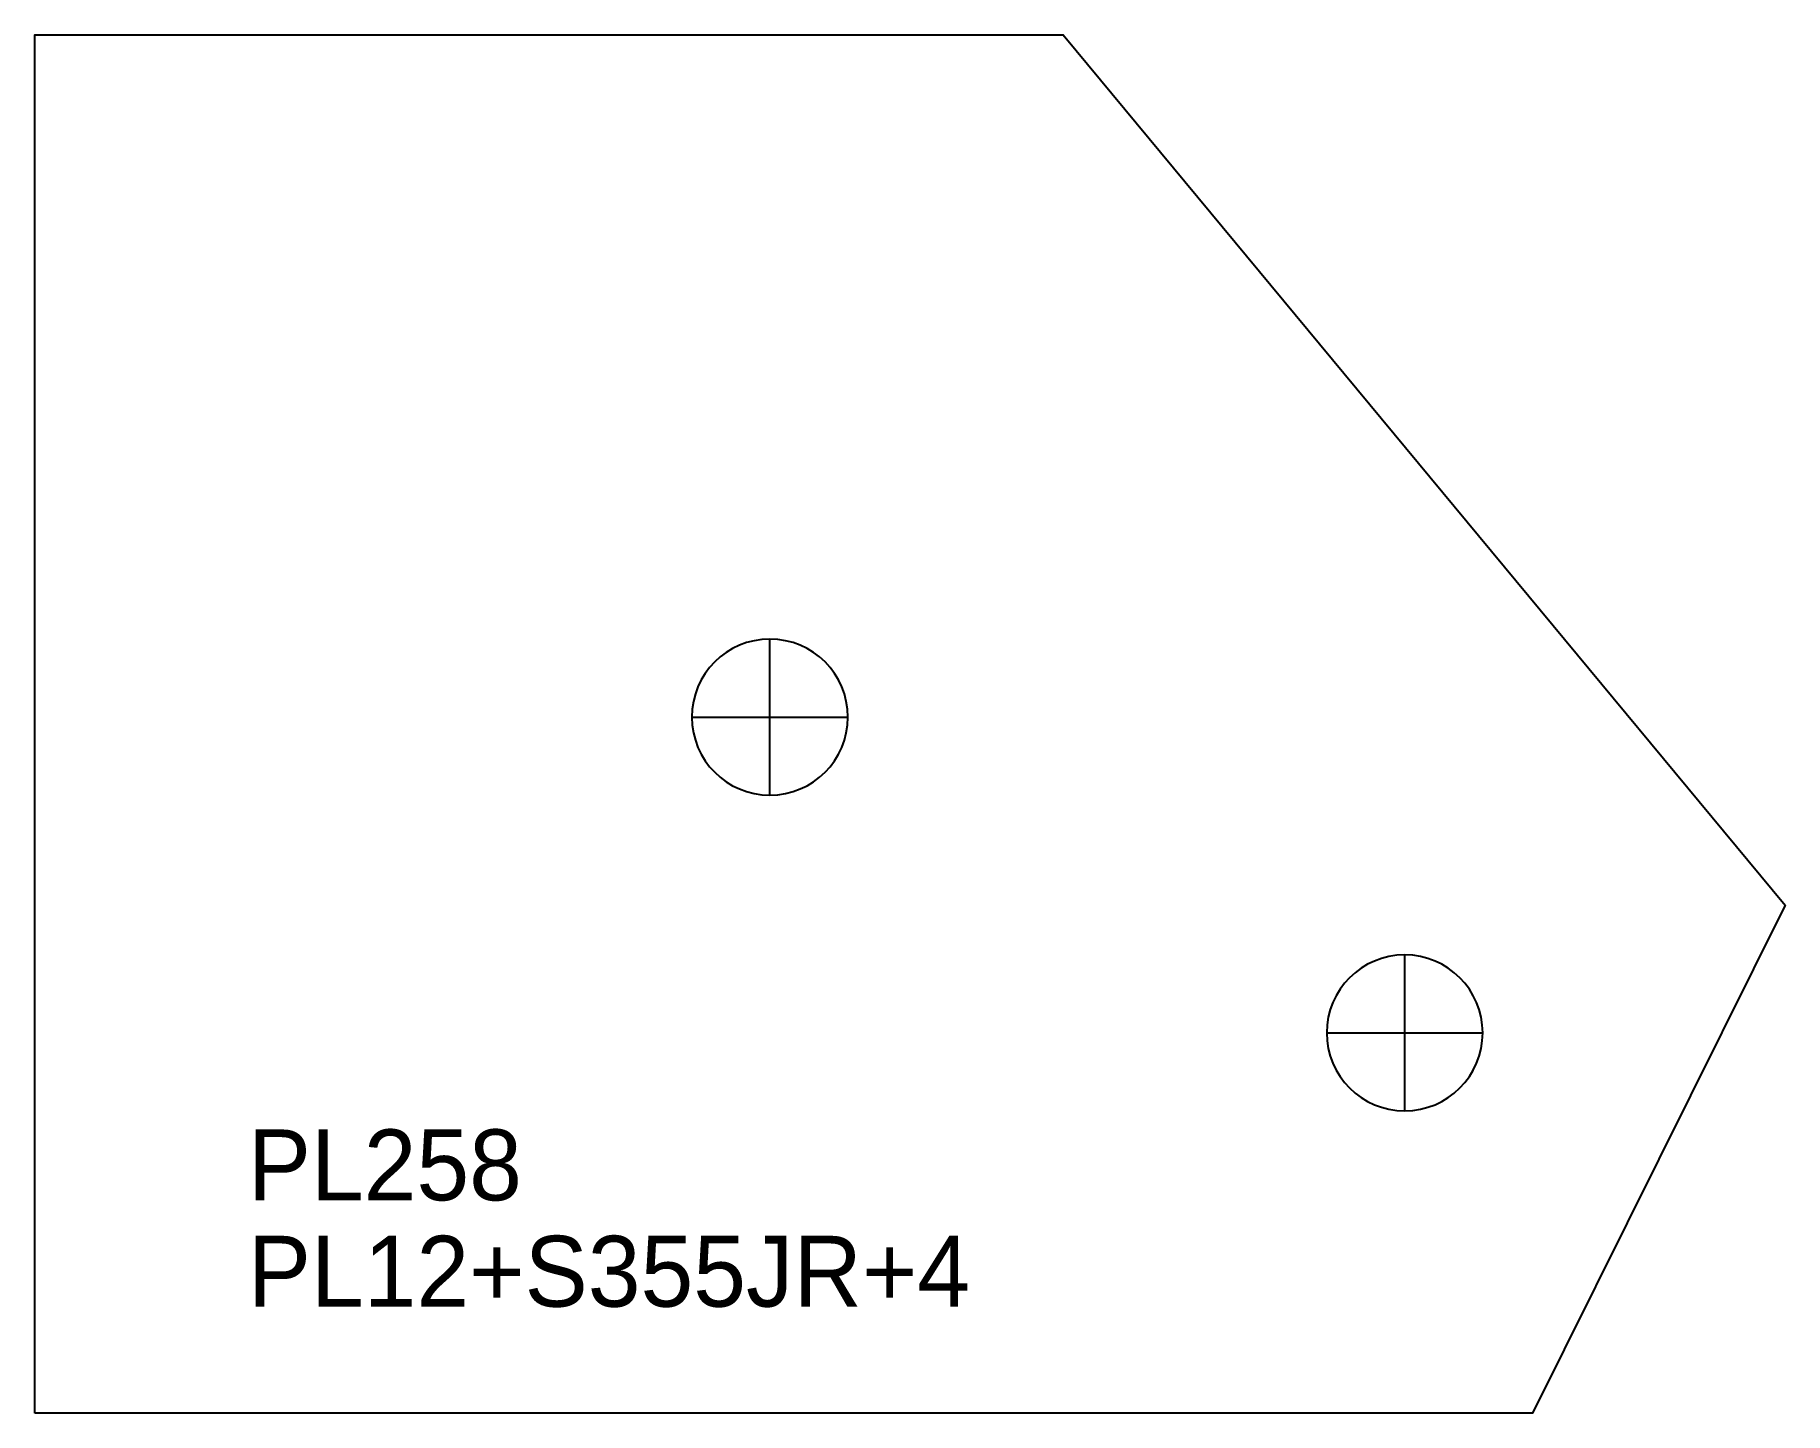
# Model space of a CAD drawing. Extents: x 0 to 247, y 0 to 194.
import ezdxf

# ---------------------------------------------------------------- set-up
doc = ezdxf.new("R2010")
doc.units = 0
for name, color, linetype in [('22', 7, 'CONTINUOUS'), ('CUT', 7, 'CONTINUOUS'), ('SCRIBE', 3, 'CONTINUOUS'), ('TEXT', 7, 'CONTINUOUS')]:
    doc.layers.add(name, color=color, linetype=linetype)

msp = doc.modelspace()

# ---------------------------------------------------------------- linework, layer by layer
at = {"layer": '22', "color": 7, "linetype": 'CONTINUOUS'}
for p, q in [((103.63, 87.17), (103.63, 109.17)), ((92.63, 98.17), (114.63, 98.17)), ((193.16, 42.63), (193.16, 64.63)), ((182.16, 53.63), (204.16, 53.63))]:
    msp.add_line(p, q, dxfattribs=at)
for points in [[(103.63, 109.17, 1), (103.63, 87.17, 1)], [(193.16, 64.63, 1), (193.16, 42.63, 1)]]:
    msp.add_lwpolyline(points, format="xyb", close=True, dxfattribs=at)
at = {"layer": 'CUT', "color": 7, "linetype": 'CONTINUOUS'}
msp.add_lwpolyline([(0, 0), (0, 194.4), (145, 194.4), (246.79, 71.63), (211.16, 0)], close=True, dxfattribs=at)

# ---------------------------------------------------------------- texts
at = {"layer": 'SCRIBE', "color": 3}
msp.add_text('PL258', height=10, dxfattribs=at).set_placement((30, 30))
at = {"layer": 'TEXT', "color": 7}
msp.add_text('PL12+S355JR+4', height=10, dxfattribs=at).set_placement((30, 15))

doc.saveas('drawing.dxf')
